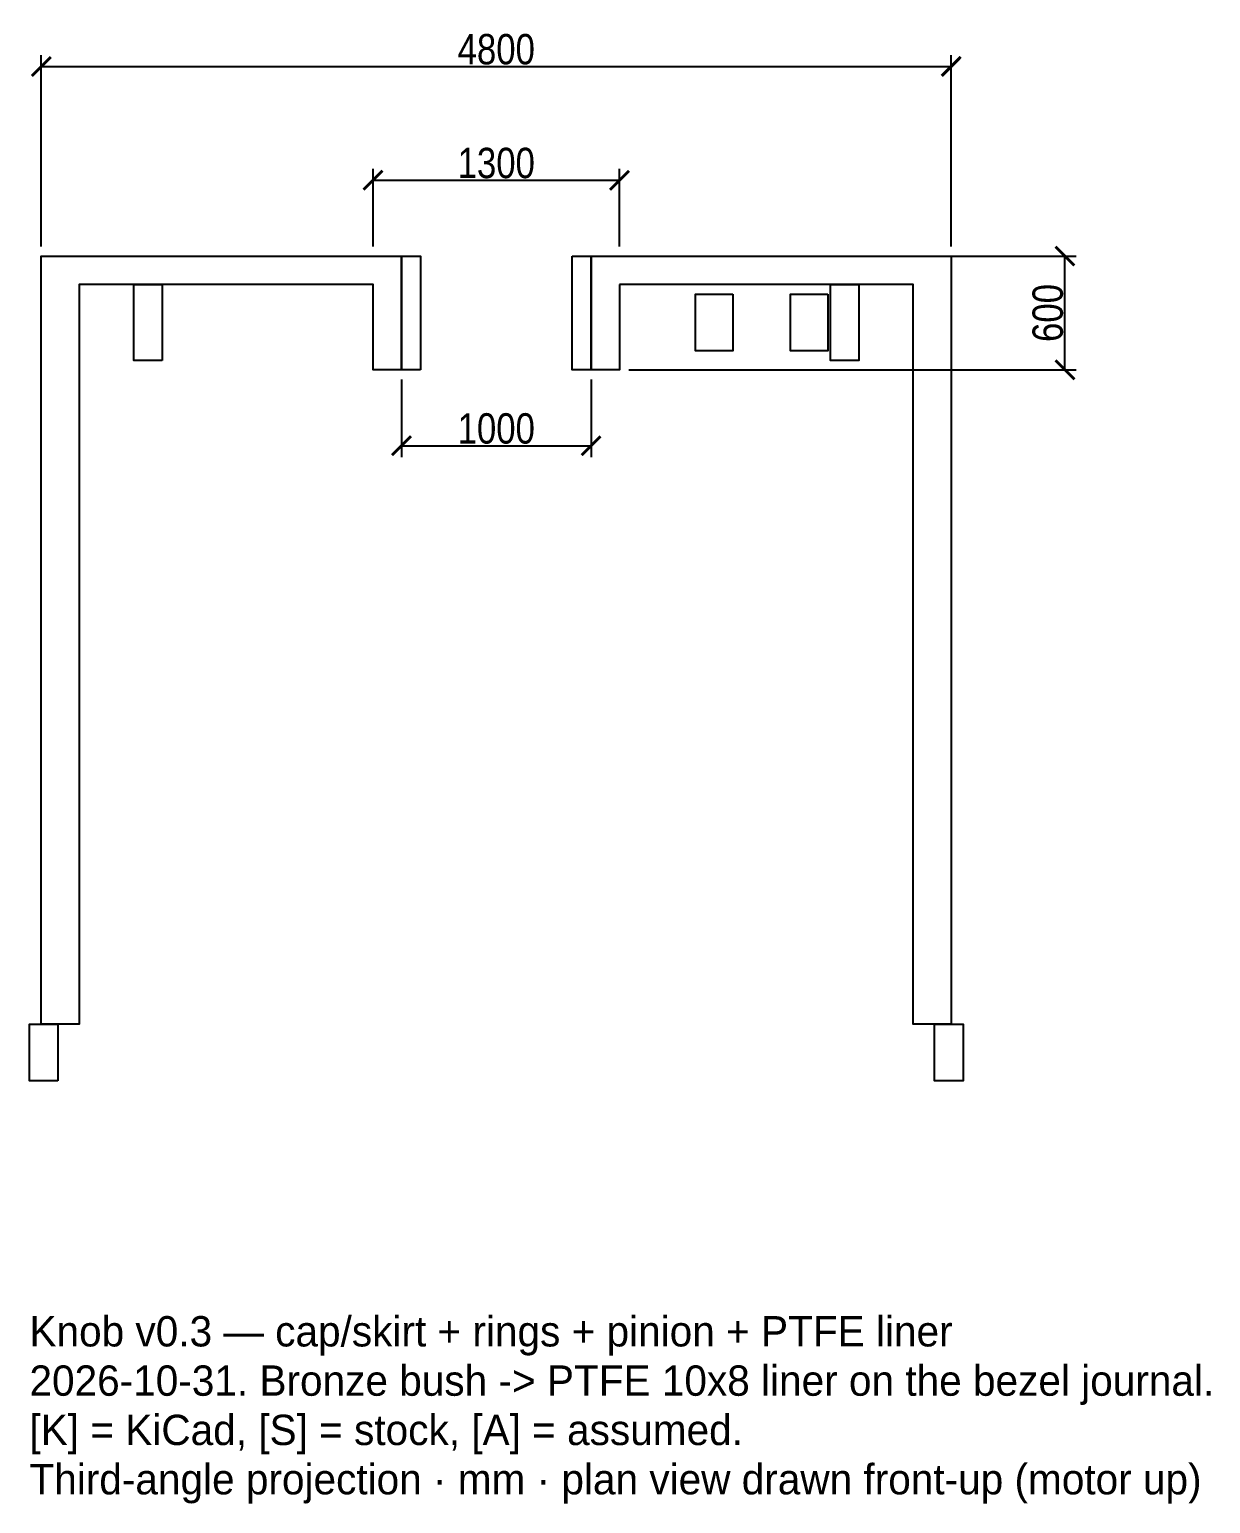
# Model space of a CAD drawing. Header units: millimetres. Extents: x -25 to 127, y -20 to 120.
# Drawn here: x -24.6 to 37.7, y -20.3 to 57.4 of the extents above; entities that cross this region are included whole.
import ezdxf

# ---------------------------------------------------------------- set-up
doc = ezdxf.new("R2010")
doc.units = ezdxf.units.MM
for name, color, linetype in [('DIMS', 3, 'CONTINUOUS'), ('TEXT', 7, 'CONTINUOUS'), ('VISIBLE', 7, 'CONTINUOUS')]:
    doc.layers.add(name, color=color, linetype=linetype)
doc.styles.add('OpenSansCondensed-Light', font='OpenSansCondensed-Light.ttf')
doc.dimstyles.new('EZDXF', dxfattribs={"dimtxt": 0.25, "dimasz": 0.175, "dimexe": 0.375, "dimexo": 0.125, "dimgap": 0.1, "dimtad": 1, "dimlfac": 100, "dimzin": 12, "dimdsep": 46, "dimtxsty": 'OpenSansCondensed-Light', "dimblk": 'ARCHTICK', "dimcen": 2.5, "dimazin": 3, "dimtfac": 0.5, "dimtmove": 2, "dimatfit": 3})

# ---------------------------------------------------------------- blocks, each defined once
blk = doc.blocks.new('_ARCHTICK')
at = {"color": 0, "linetype": 'BYBLOCK', "const_width": 0.15}
blk.add_lwpolyline([(-0.5, -0.5), (0.5, 0.5)], dxfattribs=at)

msp = doc.modelspace()

# ---------------------------------------------------------------- linework, layer by layer
at = {"layer": 'VISIBLE'}
for points in [[(-5, 39.5), (-6.5, 39.5), (-6.5, 44), (-22, 44), (-22, 5), (-24, 5), (-24, 45.5), (-5, 45.5), (-5, 39.5)], [(-4, 39.5), (-5, 39.5), (-5, 45.5), (-4, 45.5), (-4, 39.5)], [(4, 45.5), (5, 45.5), (5, 39.5), (4, 39.5), (4, 45.5)], [(6.5, 44), (6.5, 39.5), (5, 39.5), (5, 45.5), (24, 45.5), (24, 5), (22, 5), (22, 44), (6.5, 44)], [(-17.6242, 40), (-19.125, 40), (-19.125, 44), (-17.6242, 44), (-17.6242, 40)], [(17.6242, 44), (19.125, 44), (19.125, 40), (17.6242, 40), (17.6242, 44)], [(12.475, 43.5), (12.475, 40.5), (10.50227, 40.5), (10.50227, 43.5), (12.475, 43.5)], [(17.49773, 43.5), (17.49773, 40.5), (15.525, 40.5), (15.525, 43.5), (17.49773, 43.5)], [(-23.12435, 2), (-24.625, 2), (-24.625, 5), (-23.12435, 5), (-23.12435, 2)], [(23.12435, 5), (24.625, 5), (24.625, 2), (23.12435, 2), (23.12435, 5)]]:
    msp.add_lwpolyline(points, dxfattribs=at)

# ---------------------------------------------------------------- texts
at = {"layer": 'TEXT'}
for s, p in [('Knob v0.3 — cap/skirt + rings + pinion + PTFE liner', (-24.625, -12)), ('2026-10-31. Bronze bush -> PTFE 10x8 liner on the bezel journal.', (-24.625, -14.6)), ('[K] = KiCad, [S] = stock, [A] = assumed.', (-24.625, -17.2)), ('Third-angle projection · mm · plan view drawn front-up (motor up)', (-24.625, -19.8))]:
    msp.add_text(s, height=1.6, dxfattribs=at).set_placement(p)

# ---------------------------------------------------------------- dimensions: what is measured, and where the dimension line sits
at = {"layer": 'DIMS'}
for base, p1, p2 in [((-24, 55.5), (-24, 45.5), (24, 45.5)), ((-6.5, 49.5), (-6.5, 45.5), (6.5, 45.5)), ((-5, 35.5), (-5, 39.5), (5, 39.5))]:
    msp.add_linear_dim(base=base, p1=p1, p2=p2, dimstyle='EZDXF', override={"dimtxt": 1.6, "dimasz": 1, "dimexe": 0.6, "dimexo": 0.5, "dimdec": 2}, dxfattribs=at).render()
msp.add_linear_dim(base=(30, 39.5), p1=(6.5, 39.5), p2=(6.5, 45.5), angle=90, dimstyle='EZDXF', override={"dimtxt": 1.6, "dimasz": 1, "dimexe": 0.6, "dimexo": 0.5, "dimdec": 2}, dxfattribs=at).render()

doc.saveas('drawing.dxf')
